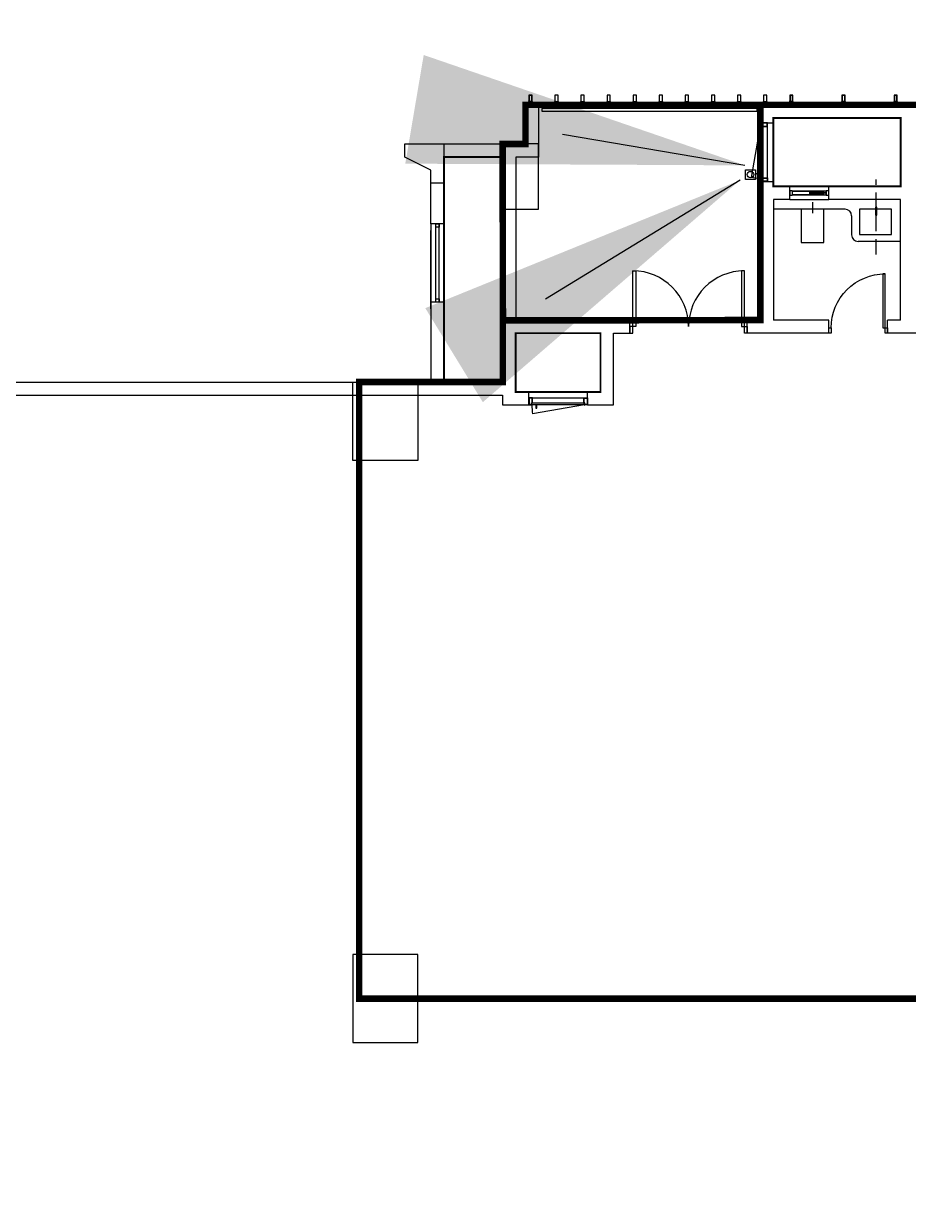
# Model space of a CAD drawing. Header units: feet. Extents: x 1421395 to 1426379, y -945253 to -943919.
# Drawn here: x 1421946 to 1422474, y -944618 to -943923 of the extents above; entities that cross this region are included whole.
import ezdxf

# ---------------------------------------------------------------- set-up
doc = ezdxf.new("R2010")
doc.units = ezdxf.units.FT
doc.linetypes.add('Xref Typical$0$00_xref_ser core$0$00_xref_ser core$0$00_101_typ xref core$0$A- xref 104$0$HIDDEN2', pattern=[4.7624999999999975, 3.174999999999999, -1.587499999999999])
doc.linetypes.add('Xref Typical$0$00_xref_ser core$0$00_xref_ser core$0$00_101_typ xref core$0$HIDDEN2', pattern=[4.7624999999999975, 3.174999999999999, -1.587499999999999])
for name, color, linetype in [('04--hatch-1', 8, 'Continuous'), ('07--dim-2', 8, 'Continuous'), ('E--concrete-2', 4, 'Continuous'), ('glazing', 145, 'Continuous'), ('H--metalwork', 1, 'Continuous'), ('L--windows-1', 1, 'Continuous'), ('M--Tiling', 9, 'Continuous'), ('Xref Typical$0$04--hatch-1', 8, 'Continuous'), ('Xref Typical$0$101 First floor$0$06--line-1', 8, 'Continuous'), ('Xref Typical$0$E--concrete-2', 4, 'Continuous'), ('Xref Typical$0$F--Blockwall', 3, 'Continuous'), ('Xref Typical$0$F--low wall', 1, 'Continuous'), ('Xref Typical$0$L--doors-1', 1, 'Continuous'), ('Xref Typical$0$L--windows-1', 1, 'Continuous'), ('Xref Typical$0$N--Fixtures', 1, 'Continuous')]:
    doc.layers.add(name, color=color, linetype=linetype)
doc.layers.add('CC AC  FDN', color=7, linetype='Continuous', lineweight=13)
doc.layers.add('pline', color=210, linetype='Continuous', lineweight=5)
doc.styles.add('Xref Typical$0$ROMANS150', font='romans.shx', dxfattribs={"width": 0.75, "height": 150})
doc.dimstyles.new('Xref Typical$0$slope', dxfattribs={"dimtxt": 150, "dimasz": 200, "dimexe": 15, "dimexo": 15, "dimgap": 0.09, "dimtad": 0, "dimtih": 1, "dimtoh": 1, "dimdec": 0, "dimzin": 0, "dimdsep": 46, "dimtxsty": 'Xref Typical$0$ROMANS150', "dimblk": 'Xref Typical$0$_Oblique', "dimcen": 0.09, "dimdle": 10, "dimclrd": 256, "dimclre": 256, "dimclrt": 21, "dimadec": 0, "dimazin": 0, "dimtfac": 1, "dimtdec": 0, "dimtofl": 0, "dimtmove": 0, "dimatfit": 3, "dimfxl": 0, "dimtolj": 1, "dimtzin": 0, "dimarcsym": 0})

# ---------------------------------------------------------------- blocks, each defined once
blk = doc.blocks.new('RGQ')
at = {"layer": '04--hatch-1'}
h = blk.add_hatch(dxfattribs=at)
h.set_pattern_fill('ANSI31', color=256)
h.set_pattern_definition([(45, (0, 5.820766091346741e-11), (-2.245064030267288, 2.245064030267289), [])])
h.paths.add_polyline_path([(431651.0018252381, 108268.1149013694), (431601, 108268.1149013693), (431601.0000000002, 108168.1149013693), (431651.0018252379, 108168.1149013694)])
h.paths.add_polyline_path([(431646.0018252374, 108263.1149013693), (431646.0018252374, 108173.1149013693), (431606, 108173.1149013693), (431606, 108263.1149013693)], flags=16)
at = {"layer": 'H--metalwork'}
for points in [[(431600.9999999993, 108268.1149013693), (431651.0018252374, 108268.1149013693), (431651.0018252381, 108168.1149013693), (431601.0000000002, 108168.1149013693)], [(431605.9999999995, 108263.1149013693), (431646.0018252374, 108263.1149013693), (431646.0018252381, 108173.1149013693), (431606, 108173.1149013693)]]:
    blk.add_lwpolyline(points, close=True, dxfattribs=at)
blk = doc.blocks.new('fxdtj')
at = {"layer": 'H--metalwork', "color": 252}
for points, elevation in [([(-33712.73507428958, 84376.50762118236), (-33662.73065765874, 84376.50762118227), (-33662.73065765898, 84381.8724740241), (-33712.73507428982, 84381.87247402406)], 8.67331662513758e-05), ([(-33712.73507460172, 84331.87213719255), (-33662.7306579709, 84331.87213719249), (-33662.73065797113, 84337.23699003423), (-33712.73507460149, 84337.23699003432)], 8.684411087723255e-05), ([(-33690.73286708293, 84337.23699003432), (-33684.73286548967, 84337.23699003425), (-33684.73416171149, 84376.50762118287), (-33690.73416330498, 84376.50762118286)], 8.684411087723254e-05), ([(-33312.73026276054, 84331.87213718511), (-33262.72584612994, 84331.87213718507), (-33262.72584612995, 84337.23699002681), (-33312.73026276033, 84337.23699002675)], 8.667248104386286e-05), ([(-33312.7302643921, 84331.87213716768), (-33262.72843915375, 84331.8721371677), (-33262.72843915352, 84231.87213716768), (-33312.73026439139, 84231.87213716755)], 8.66724810438627e-05), ([(-33290.72805524177, 84337.23699002688), (-33284.72805364896, 84337.23699002675), (-33284.72934986741, 84382.60187401559), (-33290.72935146042, 84382.60187401557)], 8.667248104386285e-05), ([(-32912.72545243893, 84331.87213718792), (-32862.72103580832, 84331.87213718785), (-32862.72103580832, 84337.23699002962), (-32912.7254524387, 84337.23699002956)], 8.681961824241987e-05), ([(-32912.72545407049, 84331.8721371721), (-32862.72362883214, 84331.8721371721), (-32862.72362883191, 84231.8721371721), (-32912.72545406979, 84231.87213717197)], 8.681961824241971e-05), ([(-32890.72324492015, 84337.23699002969), (-32884.72324332735, 84337.23699002957), (-32884.72453954581, 84382.60187401836), (-32890.72454113881, 84382.60187401836)], 8.681961824241986e-05), ([(-32512.720642203, 84331.87213719654), (-32462.7162255724, 84331.87213719646), (-32462.71622557241, 84337.23699003822), (-32512.72064220278, 84337.23699003815)], 8.684411087865853e-05), ([(-32512.72064383433, 84331.87213717279), (-32462.71881859668, 84331.87213717276), (-32462.71881859552, 84231.87213717282), (-32512.72064383387, 84231.8721371727)], 8.684411087865837e-05), ([(-32490.71843468421, 84337.2369900383), (-32484.71843309143, 84337.23699003816), (-32484.71972930986, 84382.601874027), (-32490.71973090289, 84382.60187402696)], 8.684411087865852e-05), ([(-32112.71583188139, 84331.87213719935), (-32062.71141525079, 84331.87213719932), (-32062.71141525079, 84337.23699004107), (-32112.71583188116, 84337.236990041)], 8.684411087919374e-05), ([(-32112.71583351272, 84331.8721371743), (-32062.71400827482, 84331.8721371743), (-32062.71400827414, 84231.8721371743), (-32112.71583351224, 84231.87213717423)], 8.684411087919357e-05), ([(-32090.7136243626, 84337.23699004111), (-32084.71362276979, 84337.236990041), (-32084.71491898825, 84382.60187402982), (-32090.71492058126, 84382.60187402982)], 8.684411087919372e-05), ([(-31712.71102164474, 84331.87213719633), (-31662.70660501416, 84331.87213719626), (-31662.70660501416, 84337.23699003803), (-31712.71102164453, 84337.23699003797)], 8.684411087972893e-05), ([(-31712.71102327632, 84331.87213717599), (-31662.70919803798, 84331.87213717595), (-31662.70919803751, 84231.872137176), (-31712.71102327561, 84231.87213717589)], 8.684411087972876e-05), ([(-31690.70881412597, 84337.2369900381), (-31684.70881253318, 84337.23699003797), (-31684.71010875161, 84382.60187402679), (-31690.71011034464, 84382.60187402679)], 8.684411087972891e-05), ([(-31312.70621132362, 84331.87213720502), (-31262.70179469301, 84331.87213720496), (-31262.70179469301, 84337.23699004672), (-31312.70621132338, 84337.23699004667)], 8.681961824243023e-05), ([(-31312.70621295471, 84331.8721371799), (-31262.70438771683, 84331.8721371799), (-31262.70438771636, 84231.87213718002), (-31312.70621295448, 84231.8721371799)], 8.681961824243007e-05), ([(-31290.70400380483, 84337.23699004679), (-31284.70400221203, 84337.23699004666), (-31284.70529843046, 84382.60187403549), (-31290.70530002349, 84382.60187403548)], 8.681961824243022e-05), ([(-30912.70140107675, 84331.87213719996), (-30862.69698444615, 84331.87213719988), (-30862.69698444615, 84337.23699004165), (-30912.70140107651, 84337.2369900416)], 8.667248104387842e-05), ([(-30912.70140270852, 84331.87213718037), (-30862.69957747018, 84331.87213718037), (-30862.69957746948, 84231.87213718049), (-30912.70140270759, 84231.87213718031)], 8.667248104387826e-05), ([(-30890.69919355795, 84337.23699004174), (-30884.69919196517, 84337.2369900416), (-30884.70048818361, 84382.60187403041), (-30890.70048977662, 84382.6018740304)], 8.667248104387841e-05), ([(-30512.69659076467, 84331.87213720274), (-30462.69217413407, 84331.87213720266), (-30462.69217413407, 84337.23699004445), (-30512.69659076445, 84337.23699004437)], 8.681961824243539e-05), ([(-30512.69659239671, 84331.87213718407), (-30462.6947671586, 84331.87213718408), (-30462.69476715789, 84231.87213718411), (-30512.69659239552, 84231.87213718404)], 8.681961824243523e-05), ([(-30490.6943832459, 84337.2369900445), (-30484.69438165308, 84337.23699004437), (-30484.69567787153, 84382.60187403321), (-30490.69567946456, 84382.6018740332)], 8.681961824243538e-05), ([(-30112.69178052014, 84331.87213720744), (-30062.68736388953, 84331.87213720739), (-30062.68736388954, 84337.23699004915), (-30112.69178051992, 84337.2369900491)], 8.684411088186976e-05), ([(-30112.69178215124, 84331.87213718233), (-30062.68995691359, 84331.87213718232), (-30062.68995691289, 84231.87213718232), (-30112.691782151, 84231.87213718233)], 8.68441108818696e-05), ([(-30090.68957300135, 84337.2369900492), (-30084.68957140855, 84337.23699004909), (-30084.69086762699, 84382.60187403791), (-30090.69086922003, 84382.60187403791)], 8.684411088186975e-05), ([(-29712.68696989536, 84376.50762119814), (-29662.68255326475, 84376.50762119814), (-29662.68255326452, 84381.87247403993), (-29712.68696989536, 84381.87247403983)], 8.673316625672782e-05), ([(-29712.68697020725, 84331.87213720838), (-29662.68255357666, 84331.87213720831), (-29662.68255357666, 84337.23699005006), (-29712.68697020704, 84337.23699005)], 8.684411088258458e-05), ([(-29690.68476268846, 84337.23699005015), (-29684.68476109566, 84337.23699004999), (-29684.68605731751, 84376.50762119865), (-29690.68605891054, 84376.50762119863)], 8.684411088258456e-05), ([(-28912.67734933689, 84376.50762120663), (-28862.67293270604, 84376.50762120662), (-28862.6729327058, 84381.87247404845), (-28912.67734933663, 84381.87247404837)], 8.670867361676864e-05), ([(-28912.67734964878, 84331.87213721682), (-28862.67293301817, 84331.87213721675), (-28862.67293301795, 84337.23699005855), (-28912.67734964855, 84337.23699005863)], 8.681961824262539e-05), ([(-28890.67514212977, 84337.23699005863), (-28884.67514053696, 84337.23699005856), (-28884.67643675857, 84376.50762120714), (-28890.6764383516, 84376.50762120719)], 8.681961824262537e-05), ([(-28112.66772877818, 84376.50762121052), (-28062.66331214781, 84376.50762121045), (-28062.66331214758, 84381.87247405217), (-28112.66772877817, 84381.87247405223)], 8.670867361677382e-05), ([(-28112.66772909032, 84331.87213722063), (-28062.66331245947, 84331.87213722065), (-28062.66331245948, 84337.23699006242), (-28112.66772909008, 84337.23699006243)], 8.681961824263058e-05), ([(-28090.66552157153, 84337.23699006237), (-28084.66551997874, 84337.23699006237), (-28084.66681620057, 84376.50762121093), (-28090.66681779359, 84376.50762121099)], 8.681961824263056e-05), ([(-27312.65810822064, 84376.50762121446), (-27262.65369158981, 84376.50762121442), (-27262.65369159004, 84381.87247405623), (-27312.65810822088, 84381.87247405622)], 8.670867361677901e-05), ([(-27312.65810853279, 84331.87213722472), (-27262.65369190192, 84331.87213722468), (-27262.65369190217, 84337.23699006643), (-27312.65810853278, 84337.23699006642)], 8.681961824263575e-05), ([(-27290.65590101376, 84337.23699006642), (-27284.65589942097, 84337.23699006636), (-27284.65719564279, 84376.507621215), (-27290.65719723583, 84376.50762121502)], 8.681961824263575e-05), ([(-26512.64848766148, 84376.50762121867), (-26462.64407103062, 84376.50762121868), (-26462.64407103085, 84381.87247406042), (-26512.64848766173, 84381.87247406036)], 8.670867361678418e-05), ([(-26512.64848797359, 84331.87213722891), (-26462.64407134278, 84331.87213722877), (-26462.64407134301, 84337.23699007064), (-26512.64848797338, 84337.23699007063)], 8.681961824264093e-05), ([(-26490.6462804548, 84337.23699007064), (-26484.64627886157, 84337.23699007064), (-26484.6475750834, 84376.50762121918), (-26490.6475766769, 84376.50762121925)], 8.681961824264092e-05), ([(-25712.63886710394, 84376.50762122257), (-25662.63445047334, 84376.50762122251), (-25662.63445047333, 84381.87247406428), (-25712.63886710372, 84381.87247406434)], 8.670867361678937e-05), ([(-25712.63886741605, 84331.8721372327), (-25662.63445078523, 84331.87213723276), (-25662.634450785, 84337.23699007447), (-25712.63886741584, 84337.23699007441)], 8.681961824264611e-05), ([(-25690.6366598968, 84337.23699007451), (-25684.63665830426, 84337.23699007447), (-25684.63795452608, 84376.50762122308), (-25690.63795611888, 84376.50762122314)], 8.681961824264611e-05)]:
    blk.add_lwpolyline(points, close=True, dxfattribs=dict(at, elevation=elevation))
at = {"layer": 'H--metalwork'}
for p in [(-465313.735076233, -23936.24276420136, 8.684411087723275e-05), (-461313.6869718384, -23936.24276418565, 8.684411088258442e-05), (-460513.6773512796, -23936.24276417706, 8.681961824262517e-05), (-459713.6677307216, -23936.24276417313, 8.681961824263026e-05), (-458913.6581101639, -23936.24276416923, 8.681961824263539e-05), (-458113.6484896049, -23936.24276416501, 8.681961824264048e-05), (-457313.6388690469, -23936.24276416114, 8.681961824264559e-05)]:
    blk.add_blockref('RGQ', p, dxfattribs=at)
blk = doc.blocks.new('Xref Typical$0$00_xref_ser core$0$00_xref_ser core$0$D-1800')
at = {"layer": 'Xref Typical$0$L--doors-1', "color": 5}
for points in [[(45, 50), (45, 905), (90, 905), (90, 50)], [(1755, 50), (1755, 905), (1710, 905), (1710, 50)], [(0, -50), (45, -50), (45, 50), (0, 50)], [(1800, -50), (1755, -50), (1755, 50), (1800, 50)]]:
    blk.add_lwpolyline(points, close=True, dxfattribs=at)
at = {"layer": 'Xref Typical$0$L--doors-1'}
for centre, start, end in [((45, 50), 0, 90), ((1755, 50), 90, 180)]:
    blk.add_arc(centre, 855, start, end, dxfattribs=at)
blk = doc.blocks.new('Xref Typical$0$00_xref_ser core$0$00_xref_ser core$0$SD- shutter')
at = {"layer": 'Xref Typical$0$L--doors-1'}
for p, q in [((57.00000000005821, 0), (843.0000000000546, -1.455191522836685e-11)), ((852.0000000000582, -108.0000000000146), (58.91890612946008, -246.1848550657451))]:
    blk.add_line(p, q, dxfattribs=at)
for points in [[(45.00000000006185, -108), (45.00000000006185, -78.00000000001455), (57.00000000005093, -78.00000000001455), (57.00000000005821, 0), (5.820766091346741e-11, -1.455191522836685e-11), (5.456968210637569e-11, -108)], [(855.0000000000618, -108.0000000000146), (855.0000000000582, -78.00000000001455), (843.0000000000582, -78), (843.0000000000546, -1.455191522836685e-11), (900.0000000000582, 0), (900.0000000000546, -108)], [(41.00000000005821, -104), (41.00000000005821, -74), (53.00000000005821, -74.00000000001455), (53.00000000005457, -4), (4.000000000061846, -4.000000000014552), (4.00000000005457, -104)], [(47.00000000006185, -78), (851.0000000000618, -78.00000000001455), (851.0000000000618, -108.0000000000146), (47.00000000005093, -108)], [(859.0000000000582, -104), (859.0000000000582, -74.00000000001455), (847.0000000000582, -74.00000000001455), (847.0000000000546, -4), (896.0000000000618, -4.000000000014552), (896.0000000000546, -104.0000000000146)], [(851.0000000000618, -108.0000000000146), (849.0000000000546, -108), (849.0000000000618, -78), (851.0000000000618, -78.00000000001455)], [(855.0000000000618, -108.0000000000146), (853.0000000000618, -108.0000000000146), (853.0000000000582, -78), (855.0000000000582, -78.00000000001455)]]:
    blk.add_lwpolyline(points, close=True, dxfattribs=at)
for points in [[(5.820766091346741e-11, -103), (-4.999999999941792, -103.0000000000146)], [(-4.999999999941792, -103.0000000000146), (-4.99999999994543, -108.0000000000146)], [(900.0000000000509, -103), (905.0000000000618, -103.0000000000146), (905.0000000000582, -108)]]:
    blk.add_lwpolyline(points, dxfattribs=at)
blk.add_lwpolyline([(107.9999999999454, -108), (107.9999999999418, -152, 0.414213562373095), (113.9999999999418, -158.0000000000146), (119.9999999999454, -158, 0.4142135623731393), (125.9999999999418, -152), (125.9999999999454, -108.0000000000146)], format="xyb", dxfattribs=at)
blk.add_circle((852.0000000000582, -108.0000000000146), 0.9999999999999999, dxfattribs=at)
for centre, radius, end in [((854.0000000000582, -108.0000000000146), 806.9999999999999, 189.8595033350916), ((852.0000000000582, -108.0000000000146), 3, 0)]:
    blk.add_arc(centre, radius, 180, end, dxfattribs=at)
blk = doc.blocks.new('Xref Typical$0$00_xref_ser core$0$00_xref_ser core$0$D-1100')
at = {"layer": 'Xref Typical$0$L--doors-1', "color": 5}
for points in [[(45, 50), (45, 1060), (90, 1060), (90, 50)], [(0, -50), (45, -50), (45, 50), (0, 50)], [(1055, -50), (1100, -50), (1100, 50), (1055, 50)]]:
    blk.add_lwpolyline(points, close=True, dxfattribs=at)
at = {"layer": 'Xref Typical$0$L--doors-1'}
blk.add_arc((45, 50), 1010, 0, 90, dxfattribs=at)
blk = doc.blocks.new('Xref Typical$0$00_xref_ser core$0$00_xref_ser core$0$00_101_typ xref core$0$A$C74D94339')
at = {"layer": 'Xref Typical$0$N--Fixtures', "linetype": 'Xref Typical$0$00_xref_ser core$0$00_xref_ser core$0$00_101_typ xref core$0$HIDDEN2', "ltscale": 75}
blk.add_line((-1.962797250598669e-05, -726.9300905336859), (1.140113454312086e-05, 422.2426796888467), dxfattribs=at)
at = {"layer": 'Xref Typical$0$N--Fixtures', "color": 14}
for p, q in [((-10.00000337517122, -124.9999997300329), (-9.999999999941792, 2.700835466384888e-07)), ((-9.999999999941792, 2.700835466384888e-07), (10, -2.698507159948349e-07)), ((9.999996624828782, -125.0000002699671), (-10.00000337517122, -124.9999997300329)), ((10, -2.698507159948349e-07), (9.999996624828782, -125.0000002699671))]:
    blk.add_line(p, q, dxfattribs=at)
at = {"layer": 'Xref Typical$0$N--Fixtures', "extrusion": (-2.951422687112673e-11, 1.353111929865456e-08, 1), "elevation": -1.075228742276673e-06}
blk.add_lwpolyline([(-235.4720856583444, -31.4777333929669), (254.5279143415391, -31.4777709293412), (254.5278844657005, -421.4777709292248), (-235.4721155342995, -421.4777333928506)], close=True, dxfattribs=at)
blk = doc.blocks.new('Xref Typical$0$00_xref_ser core$0$00_xref_ser core$0$00_101_typ xref core$0$A- xref 104$0$WC-1')
at = {"layer": 'Xref Typical$0$N--Fixtures'}
for p, q in [((-175, 225.0000000001746), (-175, 735.0000000001745)), ((-175, 735.0000000001745), (175, 735.0000000001745)), ((175, 735.0000000001745), (175, 225.0000000001746)), ((175, 225.0000000001746), (-175, 225.0000000001746))]:
    blk.add_line(p, q, dxfattribs=at)
at = {"layer": 'Xref Typical$0$N--Fixtures', "color": 14, "linetype": 'Xref Typical$0$00_xref_ser core$0$00_xref_ser core$0$00_101_typ xref core$0$A- xref 104$0$HIDDEN2', "ltscale": 360}
blk.add_line((0, 117.0069966554292), (0, 286.405079050106), dxfattribs=at)
blk = doc.blocks.new('Xref Typical$0$v2 - v2-379113-03 Typical Floor Lvl')
at = {"layer": 'Xref Typical$0$L--windows-1'}
for p, q in [((-260.0374278887508, 32.5), (-300.000000000008, 32.5)), ((-300.000000000008, 32.5), (-300.000000000008, -32.5)), ((-260.0374278887508, -32.5), (-260.0374278887508, 32.5)), ((-260.0374278887508, 32.5), (260.0000000000103, 32.5)), ((-220.0374278887599, 28), (-260.0374278887507, 28)), ((-260.0374278887507, 28), (-260.0374278887507, -28)), ((-259.4126463344672, 1.218855227424887e-14), (-60.35190757209504, -1.218855227424887e-14)), ((-60.35190757209504, -1.218855227424887e-14), (-259.4126463344672, 1.218855227424887e-14)), ((-226.3849970747052, 0), (-232.1500654251066, 0)), ((-176.2435461175448, 3.261499900067746e-15), (-226.3849970747051, 1.084394396863887e-14)), ((-176.2435461175448, 3.261499900067746e-15), (-226.3849970747051, 1.084394396863887e-14)), ((-179.4880718502605, 0), (-223.0384860571974, 0)), ((-220.0374278887599, -28), (-220.0374278887599, 28)), ((-220.0374278887599, 28), (-10.03742788877124, 28)), ((-10.03742788877323, 4), (-220.0374278887597, 4)), ((-220.0374278887597, 4), (-220.0374278887597, -4)), ((-216.7993463913951, 0), (-173.2489321844581, 0)), ((-216.7993463913951, 0), (-173.2489321844581, 0)), ((-130.1609356202913, -3.639694344050296e-15), (-189.6036182862709, 3.639694344050296e-15)), ((-189.6036182862709, 3.639694344050296e-15), (-130.1609356202913, -3.639694344050296e-15)), ((-95.8464320238546, 5.00892475851573e-16), (-144.1357760094592, 6.414436222520149e-15)), ((-144.1357760094584, 6.414436222520104e-15), (-95.84643202385269, 5.008924758513922e-16)), ((-51.93798361124849, 3.261499900066851e-15), (-129.9442335786572, 1.084394396863599e-14)), ((-72.51443581613806, -2.356358604481356e-15), (-95.8464320238546, 5.008924758515733e-16)), ((-95.84643202385271, 5.008924758513959e-16), (-72.51443581606263, -2.356358604490538e-15)), ((-10.03742788877299, 28), (260.0000000000103, 28)), ((-10.03742788877299, 28), (-10.03742788877299, -28)), ((299.9999999999915, 32.5), (260.0000000000103, 32.5)), ((260.0000000000103, 32.5), (260.0000000000103, 28.00000000000521)), ((260.0000000000103, -28), (260.0000000000103, 28)), ((299.9999999999915, -32.5), (299.9999999999915, 32.5)), ((-300.000000000008, -32.5), (-260.0374278887508, -32.5)), ((-260.0374278887507, -28), (-220.0374278887599, -28)), ((260.0000000000103, -32.5), (-260.0374278887508, -32.5)), ((-227.7799899666155, -5.354030328245218e-13), (-240.7378304969026, -5.338162074400012e-13)), ((-240.7378304969026, -5.355245172792783e-13), (-191.3446549535294, -5.415732369398662e-13)), ((-182.0103237756224, -5.421970895719069e-13), (-235.4651836451704, -5.356509734680135e-13)), ((-182.0103237756224, -5.421970895719069e-13), (-235.4651836451704, -5.356509734680135e-13)), ((-235.4651836451703, -5.33511349638586e-13), (-224.6255006131938, -5.348387841100239e-13)), ((-232.1500654251068, -3.26149990006762e-15), (-182.0086144679461, -1.084394396863855e-14)), ((-177.8919427958267, -5.415123547790357e-13), (-227.7799899666122, -5.354030328245223e-13)), ((-224.6255006131957, -5.348387841100239e-13), (-177.2242630838853, -5.406435697757675e-13)), ((-216.7993463913949, -2.843106275235707e-16), (-223.0384860571976, -9.452854849053381e-16)), ((-220.0374278887597, -4), (-10.03742788877323, -4)), ((-10.03742788877124, -28), (-220.0374278887599, -28)), ((-191.3446549535294, -5.291018467319556e-13), (-174.3074593401948, -5.311882325318961e-13)), ((-166.7558333626443, -5.316687373327801e-13), (-182.0103237756226, -5.298006627443746e-13)), ((-174.3074593401948, -5.311882325318961e-13), (-162.1159225289692, -5.326812158760847e-13)), ((-160.1509539813138, -5.324775750584409e-13), (-166.7558333626443, -5.316687373327801e-13)), ((-129.944233578657, -3.261499900066874e-15), (-51.9379836112485, -1.084394396863599e-14)), ((-72.51443581606263, -4.487777138443047e-15), (-61.75669072984375, -5.805177436981557e-15)), ((-61.75669072987096, -5.805177436978225e-15), (-72.51443581613808, -4.487777138433808e-15)), ((260.0000000000103, -28), (-10.03742788877299, -28)), ((260.0000000000103, -28.00000000000521), (260.0000000000103, -32.5)), ((260.0000000000103, -32.5), (299.9999999999915, -32.5))]:
    blk.add_line(p, q, dxfattribs=at)
blk = doc.blocks.new('Xref Typical$0$_Oblique')
at = {"color": 8, "lineweight": -2}
blk.add_line((-0.5, -0.5), (0.5, 0.5), dxfattribs=at)
blk = doc.blocks.new('4th')
at = {"layer": '07--dim-2'}
blk.add_line((-453062.9683389129, -366969.6898375481, 0.0003296766515424034), (-453062.9683389072, -366934.6822903595, 0.0003297612581636683), dxfattribs=at)
at = {"layer": 'L--windows-1'}
for p, q in [((-452988.685511488, -368019.682250137, 0.0006596134721504228), (-452987.9032191383, -366819.6822501311, 0.0006596127006875131)), ((-452938.6855114884, -368019.6822501369, 0.0006596134721512684), (-452937.90321914, -366819.6822501311, 0.0006596127006866378))]:
    blk.add_line(p, q, dxfattribs=at)
for points, elevation in [([(-452937.9032191337, -366871.0917264403), (-452987.9032191323, -366871.0917264387), (-452987.9032191339, -366819.6822501317), (-452937.9032191369, -366819.6822501323)], 8.671959399199737e-08), ([(-452938.685511493, -368019.6822501393), (-452988.6855114764, -368019.6822501363), (-452988.6855114776, -367968.272773828), (-452938.6855114877, -367968.2727738299)], 8.671958595841048e-08)]:
    blk.add_lwpolyline(points, close=True, dxfattribs=dict(at, elevation=elevation))
at = {"layer": 'M--Tiling', "color": 251}
for p, q in [((-453062.9684110059, -368119.683352164, 9.124483501626539e-08), (-453062.9684108396, -366919.6833521323, 8.601241163313423e-08)), ((-452862.9684110467, -368119.6833521636, 8.533832417627211e-08), (-452862.9684109106, -366919.6833521595, 7.008798585104128e-08))]:
    blk.add_line(p, q, dxfattribs=at)

msp = doc.modelspace()

# ---------------------------------------------------------------- linework, layer by layer
at = {"layer": 'E--concrete-2', "extrusion": (-6.243094600333632e-13, 1.259231009146559e-06, 0.9999999999992072)}
for points, elevation in [([(1422253.494120033, -943995.0516713711), (1422245.710336274, -943995.0516713711), (1422245.709202522, -943971.6920360802), (1422253.49298628, -943971.69203608)], -1.146822272872311), ([(1422197.061700094, -944018.4045226092), (1422189.277916336, -944018.4045226083), (1422189.277916337, -944010.6207388497), (1422173.710348816, -944002.836955091), (1422173.710348816, -943995.0531713323), (1422197.061700096, -943995.0531713323)], -1.146822272424245), ([(1422232.088714697, -944033.9720901131), (1422253.495064528, -944033.9720901131), (1422253.495064528, -943995.0516713711), (1422232.088714697, -943995.0516713711)], -1.146822272872311), ([(1422142.583324705, -944137.1072249147), (1422181.502243498, -944137.1072249147), (1422181.502243498, -944183.8099274667), (1422142.583324705, -944183.8099274667)], -1.146822272590047), ([(1422142.583324705, -944531.1470959601), (1422181.502243498, -944531.1470959601), (1422181.502243498, -944478.6065555892), (1422142.583324705, -944478.6065555892)], -1.146822272338548)]:
    msp.add_lwpolyline(points, close=True, dxfattribs=dict(at, elevation=elevation))
at = {"layer": 'pline', "color": 82, "linetype": 'Continuous', "extrusion": (-7.30951687574749e-16, 1.259231088949545e-06, 0.9999999999992072), "const_width": 3.891891879323523}
for points, elevation in [([(1423446.367091968, -943924.9916820974), (1422578.467104276, -943924.9849332782), (1422578.467104277, -943932.7687170367), (1422601.818455553, -943940.5525007953), (1422601.818455553, -943971.7018200556), (1422385.823590657, -943971.7018200165), (1422385.967511112, -944100.1199003755), (1422232.206673893, -944100.292222915), (1422232.206673893, -944137.0930224278), (1422150.364131928, -944137.0930224278), (1422146.472240049, -944137.0930224278), (1422146.472240049, -944501.0224371996), (1422146.472240049, -944504.9143290791), (1422580.418183102, -944504.9143290791), (1422584.310074981, -944504.9143290791), (1422584.310074981, -944611.86699519), (1422584.310074981, -944615.7588870691), (1423446.367091968, -944615.7957385716)], -1.128953732511852), ([(1422385.823590633, -944100.1200616697), (1422385.823590657, -943971.6883131145), (1422245.709202521, -943971.6920360797), (1422245.723681087, -943995.0389879406), (1422232.088714697, -943995.0389879406), (1422232.206673893, -944100.2922229144)], -1.146821460343655)]:
    msp.add_lwpolyline(points, close=True, dxfattribs=dict(at, elevation=elevation))
at = {"layer": 'pline', "color": 82, "linetype": 'Continuous', "extrusion": (1.289339681310598e-10, 1.259398846198572e-06, 0.999999999999207), "const_width": 3.891891879323523, "elevation": -1.146796441615334}
msp.add_lwpolyline([(1422385.853942038, -944100.0869405682), (1422385.823585862, -943971.6551956005), (1422245.709202521, -943971.6920360794), (1422245.729199384, -943995.0389838661), (1422232.094233375, -943995.0422066338), (1422232.237070281, -944100.2954107875)], close=True, dxfattribs=at)
at = {"layer": 'pline', "color": 4, "linetype": 'Continuous', "extrusion": (-7.30951687574749e-16, 1.259231088949545e-06, 0.9999999999992072), "const_width": 1.167567563797057}
for points, elevation in [([(1422393.610458795, -944020.3362660303), (1422469.499266025, -944020.3362660303), (1422469.499266025, -943979.4714013144), (1422393.610458795, -943979.4714013144)], -1.128953748727127), ([(1422232.026428831, -944137.0930224264), (1422197.066834475, -944137.0930224264), (1422197.066834475, -944002.8227716988), (1422232.026428831, -944002.8227716988)], -1.128953749549364), ([(1422239.877645148, -944142.9308723549), (1422290.472239579, -944142.9308723549), (1422290.472239579, -944107.9038454287), (1422239.877645148, -944107.9038454287)], -1.128953749521589)]:
    msp.add_lwpolyline(points, close=True, dxfattribs=dict(at, elevation=elevation))
at = {"layer": 'Xref Typical$0$101 First floor$0$06--line-1', "extrusion": (-7.30951687574749e-16, 1.259231088949545e-06, 0.9999999999992072), "elevation": -1.146821188100626}
msp.add_lwpolyline([(1422377.051338628, -944010.4208631394), (1422382.889176447, -944010.4208631394), (1422382.889176447, -944016.2587009585), (1422377.051338628, -944016.2587009585)], close=True, dxfattribs=at)
at = {"layer": 'Xref Typical$0$101 First floor$0$06--line-1', "extrusion": (-7.30951687574749e-16, 1.259231088949545e-06, 0.9999999999992072)}
msp.add_circle((1422379.970257537, -944013.3397820494, -1.146821188105243), 1.945945939661761, dxfattribs=at)
at = {"layer": 'Xref Typical$0$E--concrete-2', "extrusion": (-7.30951687574749e-16, 1.259231088949545e-06, 0.9999999999992072), "elevation": -1.146821459326264}
msp.add_lwpolyline([(1422197.066834481, -944018.3903392176), (1422189.283050723, -944018.3903392167), (1422189.283050723, -944010.6065554586), (1422173.715483204, -944002.8227716996), (1422173.715483204, -943995.0389879411), (1422197.066834482, -943995.0389879411)], close=True, dxfattribs=at)
at = {"layer": 'Xref Typical$0$F--Blockwall', "extrusion": (-7.30951687574749e-16, 1.259231088949545e-06, 0.9999999999992072)}
for p, q in [((1422245.732027513, -943971.68761825, 0.04185703755953044), (1422245.723681087, -943995.0389886354, 0.04188644224174259)), ((1422253.512472455, -943971.688313785, 0.0418570384227191), (1422245.732027265, -943971.688313785, 0.04185703843536753)), ((1422253.512472705, -943971.68761825, 0.04185703754688219), (1422253.512472705, -944002.8227723935, 0.04189624389953844)), ((1422385.823590657, -943971.687618244, 0.04185704061190484), (1422548.341130437, -943971.6876182398, 0.04185703730734094)), ((1422385.823590657, -943971.687618244, 0.04185704061190484), (1422385.823590633, -944100.1200623629, 0.04201876309674568)), ((1422385.823625877, -943982.3903208966, 0.04187051472907657), (1422393.607374392, -943982.3903208966, 0.04187051471642125)), ((1422393.607367944, -943979.4714019871, 0.04186683881565453), (1422469.499266033, -943979.4714019941, 0.04186683896625751)), ((1422393.607374392, -943979.4714019871, 0.04186683881565445), (1422393.607374392, -943982.3903208966, 0.04187051440896017)), ((1422469.499266033, -944020.3362667435, 0.0419182945796803), (1422469.499266033, -943979.4714020109, 0.04186683623291459)), ((1422232.08551497, -944002.8227723939, 0.04189624384778765), (1422232.026428838, -944137.0930231218, 0.04206532101532789)), ((1422239.877645156, -944002.8227723939, 0.04189624395990799), (1422239.877645156, -944100.1200623713, 0.04201876320085776)), ((1422385.823625877, -944017.4173478102, 0.04191462184874595), (1422393.607374392, -944017.4173478102, 0.04191462183609071)), ((1422393.607374392, -944017.4173478102, 0.04191462152862963), (1422393.607374392, -944020.3362667202, 0.04191829712193534)), ((1422403.337104086, -944020.3362667267, 0.04191829567203145), (1422393.607374392, -944020.3362667267, 0.04191829712194331)), ((1422403.337104086, -944028.1200504787, 0.04192809700422045), (1422403.337104086, -944020.3362667267, 0.04191829138410219)), ((1422469.499266033, -944020.3362667267, 0.0419182858126344), (1422426.688455363, -944020.3362667267, 0.04191829219224477)), ((1422426.688455363, -944028.1200504787, 0.0419280969662571), (1422426.688455363, -944020.3362667267, 0.04191829134613889)), ((1422393.607374392, -944028.1200504787, 0.04192809870408268), (1422393.607374392, -944100.1200623643, 0.04201876335421656)), ((1422403.337104086, -944028.1200504787, 0.04192810139788358), (1422393.607374392, -944028.1200504787, 0.04192810352228549)), ((1422469.499266033, -944028.1200504787, 0.04192808695195632), (1422426.688455363, -944028.1200504787, 0.04192809629931973)), ((1422469.499266035, -944100.1200623643, 0.0420187608909767), (1422469.499266034, -944028.1200152356, 0.04192809612513046)), ((1422239.877645156, -944100.1200623713, 0.04201876320085776), (1422307.985753045, -944100.1200623661, 0.04201876312015349)), ((1422307.985753045, -944107.9038461219, 0.0420285647022971), (1422307.985753045, -944100.1200623633, 0.04201876312014996)), ((1422385.823590633, -944100.1200623643, 0.0420187630967474), (1422378.039806874, -944100.1200623661, 0.04201876300626364)), ((1422378.039806874, -944107.9038461219, 0.04202856458840717), (1422378.039806874, -944100.1200623633, 0.04201876300625992)), ((1422426.688455362, -944100.1200623643, 0.04201876079996741), (1422393.607374392, -944100.1200623643, 0.04201876307576299)), ((1422426.688455362, -944107.9038461228, 0.04202856269751115), (1422426.688455362, -944100.1200623643, 0.04201876080096723)), ((1422469.499266035, -944100.1200623643, 0.04201876435449611), (1422461.715482276, -944100.1200623643, 0.04201876073696509)), ((1422461.715482276, -944107.9038461228, 0.04202856264121668), (1422461.715482276, -944100.1200623643, 0.04201876073696509)), ((1422239.877645156, -944107.9038461302, 0.04202856478300721), (1422239.877645156, -944142.9308730504, 0.0420726721290324)), ((1422290.472239587, -944107.9038461247, 0.0420285644308438), (1422239.877645155, -944107.9038461302, 0.04202856478300712)), ((1422290.472239587, -944107.9038461247, 0.0420285644308438), (1422290.472239587, -944142.9308730508, 0.04207267178716786)), ((1422298.256023346, -944107.9038461251, 0.04202856712153041), (1422307.985753045, -944107.9038461247, 0.04202856470230085)), ((1422298.256023349, -944150.7146568093, 0.04208247340924812), (1422298.256023346, -944107.9038461251, 0.04202856712153041)), ((1422426.688455362, -944107.9038461228, 0.04202856244362277), (1422378.039806874, -944107.9038461247, 0.04202856458841092)), ((1422485.06683355, -944107.9038461228, 0.04202856597308019), (1422461.715482276, -944107.9038461228, 0.04202856239239)), ((1422232.023003555, -944144.8768068803, 0.0420751225916525), (1422232.022662673, -944150.7146568093, 0.04208247378768343)), ((1422239.877645156, -944142.9308730504, 0.04207267219190772), (1422247.661428914, -944142.9308730508, 0.04207267217925265)), ((1422247.661428914, -944150.7146568093, 0.04208247376140217), (1422247.661428914, -944142.9308730508, 0.04207267217925265)), ((1422282.688455828, -944150.7146568093, 0.04208247370445714), (1422282.688455828, -944142.9308730508, 0.04207267212230781)), ((1422282.688455828, -944142.9308730508, 0.04207267212230781), (1422290.472239587, -944142.9308730508, 0.04207267210965479)), ((1422232.022662673, -944150.7146568093, 0.04208247378682728), (1422239.880729564, -944150.7146568093, 0.04208247377405264)), ((1422239.877645155, -944150.7146568093, 0.04208247377405727), (1422247.661428914, -944150.7146568093, 0.04208247376140217)), ((1422239.877645155, -944150.7146568093, 0.04208247376148266), (1422239.880729564, -944150.7146568093, 0.04208247377405278)), ((1422282.688455828, -944150.7146568093, 0.04208247370445722), (1422290.472239587, -944150.7146568093, 0.04208247342190113)), ((1422290.472239587, -944150.7146568093, 0.04208247342190113), (1422298.256023349, -944150.7146568093, 0.04208247340924812))]:
    msp.add_line(p, q, dxfattribs=at)
at = {"layer": 'Xref Typical$0$F--Blockwall', "color": 3, "extrusion": (-7.30951687574749e-16, 1.259231088949545e-06, 0.9999999999992072)}
for p, q in [((1422197.066834483, -943995.0389886354, 0.04188644261863661), (1422245.723681087, -943995.0389886354, 0.04188644247313869)), ((1422232.08551497, -944002.8227723939, 0.04189624400908101), (1422197.066834482, -944002.8227723953, 0.04189624420078691)), ((1422253.512472705, -944002.8227723935, 0.04189624389178218), (1422239.877645156, -944002.8227723939, 0.04189624396642547)), ((1421706.688457686, -944137.0930231218, 0.04206532208028613), (1422189.283050708, -944137.0930231218, 0.04206532127460713)), ((1422197.066834467, -944137.0930231218, 0.04206532126161122), (1422232.026428838, -944137.0930231218, 0.04206532120324818)), ((1421714.472241445, -944144.8768068803, 0.04207512366801633), (1422232.023003555, -944144.8768068803, 0.04207512278186473))]:
    msp.add_line(p, q, dxfattribs=at)
for points, elevation in [([(1422197.066834481, -944018.3903392176), (1422197.066834481, -944042.7146634638), (1422189.283050722, -944042.7146634638), (1422189.283050725, -944018.3903392167)], -1.146821459314655), ([(1422197.066834467, -944137.0930224276), (1422197.066834467, -944089.4173469056), (1422189.283050708, -944089.4173469056), (1422189.283050708, -944137.0930224276)], -1.146821459530483)]:
    msp.add_lwpolyline(points, dxfattribs=dict(at, elevation=elevation))
at = {"layer": 'Xref Typical$0$F--low wall', "extrusion": (-7.30951687574749e-16, 1.259231088949545e-06, 0.9999999999992072)}
for p, q in [((1422308.861428718, -944100.1200623633, 0.04201876349272535), (1422307.985753045, -944100.1200623633, 0.04201876312014996)), ((1422376.288455528, -944100.1200623633, 0.04201876338310659), (1422378.039806874, -944100.1200623633, 0.04201876300625992))]:
    msp.add_line(p, q, dxfattribs=at)
at = {"layer": 'Xref Typical$0$L--doors-1', "extrusion": (-7.30951687574749e-16, 1.259231088949545e-06, 0.9999999999992072)}
for p, q in [((1422393.607374392, -944017.4173478102, 0.04191462168758889), (1422393.607374392, -943982.3903208966, 0.04187051425000091)), ((1422189.283050722, -944042.7146641584, 0.04194647732526965), (1422189.283050708, -944089.4173476002, 0.04200528660278663)), ((1422197.066834467, -944089.4173476002, 0.04200528657095315), (1422197.066834481, -944042.7146641584, 0.04194647731261661)), ((1422247.661428914, -944142.9308730504, 0.04207267217925234), (1422282.688455828, -944142.9308730508, 0.04207267212230781))]:
    msp.add_line(p, q, dxfattribs=at)
at = {"layer": 'Xref Typical$0$L--windows-1', "extrusion": (-7.30951687574749e-16, 1.259231088949545e-06, 0.9999999999992072)}
for p, q in [((1422426.688455363, -944020.3362667267, 0.04191829219224477), (1422403.337104086, -944020.3362667267, 0.04191829567203145)), ((1422403.337104086, -944028.1200504787, 0.04192810139788358), (1422426.688455363, -944028.1200504787, 0.0419280969662571))]:
    msp.add_line(p, q, dxfattribs=at)
at = {"layer": 'Xref Typical$0$L--windows-1', "extrusion": (-7.30951687574749e-16, 1.259231088949545e-06, 0.9999999999992072), "elevation": -1.1468214601997}
msp.add_lwpolyline([(1422383.880729774, -943973.8281559572), (1422255.422584783, -943973.8281559572), (1422255.422584783, -943975.3849127023), (1422383.880729774, -943975.3849127023)], close=True, dxfattribs=at)
at = {"layer": 'Xref Typical$0$N--Fixtures', "extrusion": (-7.30951687574749e-16, 1.259231088949545e-06, 0.9999999999992072)}
for p, q in [((1422436.418197392, -944033.9578882931, 0.04193545126744919), (1422393.607374392, -944033.9578882791, 0.04193544989067075)), ((1422440.31008927, -944037.8497801726, 0.04194035205219632), (1422440.31008927, -944049.3128862334, 0.04195478675120931))]:
    msp.add_line(p, q, dxfattribs=at)
at = {"layer": 'Xref Typical$0$N--Fixtures', "extrusion": (-1.212794747770764e-09, 1.240965667763053e-06, 0.9999999999992302)}
msp.add_line((1422469.499266034, -944053.2047781125, 0.04195968749482776), (1422444.201981149, -944053.2047781125, 0.04195968753595433), dxfattribs=at)
at = {"layer": 'Xref Typical$0$N--Fixtures', "extrusion": (-7.30951687574749e-16, 1.259231088949545e-06, 0.9999999999992072)}
for centre, start, end in [((1422436.418197391, -944037.8497794779, -1.146821458569518), 3.103366239064295e-23, 90), ((1422444.201981149, -944049.3128855383, -1.146821458582693), 180, 270)]:
    msp.add_arc(centre, 3.891891879323521, start, end, dxfattribs=at)

# ---------------------------------------------------------------- block references
at = {"layer": 'CC AC  FDN', "extrusion": (-6.243094600333632e-13, 1.259231009146559e-06, 0.9999999999992072), "xscale": -0.03891891879323523, "yscale": 0.03891891879323524, "zscale": 0.03891891879323524, "rotation": 180}
msp.add_blockref('fxdtj', (1423559.728220061, -940687.6222109098, -1.146822281825074), dxfattribs=at)
at = {"layer": 'glazing', "color": 6, "extrusion": (1.353527580279168e-12, 1.259231009146559e-06, 0.9999999999992072), "xscale": 0.03891891879323523, "yscale": 0.03891891879323523, "zscale": 0.03891891879323523}
msp.add_blockref('4th', (1439822.007010936, -929766.4891903907, -1.146819455410829), dxfattribs=at)
at = {"layer": 'Xref Typical$0$L--doors-1', "extrusion": (1.625742097441937e-12, 1.259231043983441e-06, 0.9999999999992072), "xscale": -0.03891891879323525, "yscale": 0.03891891879323525, "zscale": 0.03891891879323525, "rotation": 269.9999999999995}
msp.add_blockref('Xref Typical$0$00_xref_ser core$0$00_xref_ser core$0$SD- shutter', (1422390.026869107, -944017.4173471159, -1.14681910413476), dxfattribs=at)
at = {"layer": 'Xref Typical$0$L--doors-1', "color": 1, "ltscale": 5, "extrusion": (1.625742097441937e-12, 1.259231043983441e-06, 0.9999999999992072), "xscale": 0.03891891879323523, "yscale": 0.03891891879323523, "zscale": 0.03891891879323523}
msp.add_blockref('Xref Typical$0$00_xref_ser core$0$00_xref_ser core$0$D-1800', (1422307.985753045, -944105.9578994872, -1.146819104010938), dxfattribs=at)
at = {"layer": 'Xref Typical$0$L--doors-1', "extrusion": (1.625861422308409e-12, 1.259231043983442e-06, 0.9999999999992072), "xscale": -0.03184275173991966, "yscale": 0.03184275173991969, "zscale": 0.03184275173991966, "rotation": 359.9999999999996}
msp.add_blockref('Xref Typical$0$00_xref_ser core$0$00_xref_ser core$0$D-1100', (1422461.715482276, -944106.3117078409, -1.146819106027068), dxfattribs=at)
at = {"layer": 'Xref Typical$0$L--doors-1', "extrusion": (1.625742097441937e-12, 1.259231043983441e-06, 0.9999999999992072), "xscale": 0.03891891879323523, "yscale": 0.03891891879323523, "zscale": 0.03891891879323523}
msp.add_blockref('Xref Typical$0$00_xref_ser core$0$00_xref_ser core$0$SD- shutter', (1422247.661428914, -944146.5114128852, -1.146819104000511), dxfattribs=at)
at = {"layer": 'Xref Typical$0$L--windows-1', "extrusion": (1.625742097388997e-12, 1.259231043983441e-06, 0.9999999999992072), "xscale": 0.03891891879323523, "yscale": 0.03891891879323523, "zscale": 0.03891891879323523, "rotation": 179.9999999999995}
msp.add_blockref('Xref Typical$0$v2 - v2-379113-03 Typical Floor Lvl', (1422415.012779725, -944024.2281579077, -1.146819107714709), dxfattribs=at)
at = {"layer": 'Xref Typical$0$N--Fixtures', "extrusion": (1.625742097283118e-12, 1.259231043983442e-06, 0.9999999999992072), "yscale": 0.03891891879323525, "zscale": 0.03891891879323525}
for name, p, xscale, rotation in [('Xref Typical$0$00_xref_ser core$0$00_xref_ser core$0$00_101_typ xref core$0$A$C74D94339', (1422454.911780596, -944032.7328075479, -1.14681900961444), -0.03891891879323524, 359.9999956108144), ('Xref Typical$0$00_xref_ser core$0$00_xref_ser core$0$00_101_typ xref core$0$A- xref 104$0$WC-1', (1422416.944532712, -944025.2011306668, -1.146819102565316), -0.03891891879323523, 179.9999984533275)]:
    msp.add_blockref(name, p, dxfattribs=dict(at, xscale=xscale, rotation=rotation))

# ---------------------------------------------------------------- leaders
at = {"layer": 'Xref Typical$0$04--hatch-1'}
for points in [[(1422376.665223832, -944007.8074504146, 0.041902522179143), (1422267.783517094, -943989.3477447238, 0.04187927732168881)], [(1422373.708715042, -944016.6723631746, 0.04191369015908028), (1422257.565786902, -944087.711465735, 0.04200314499118138)]]:
    msp.add_leader(points, dimstyle='Xref Typical$0$slope', dxfattribs=at)

doc.saveas('drawing.dxf')
